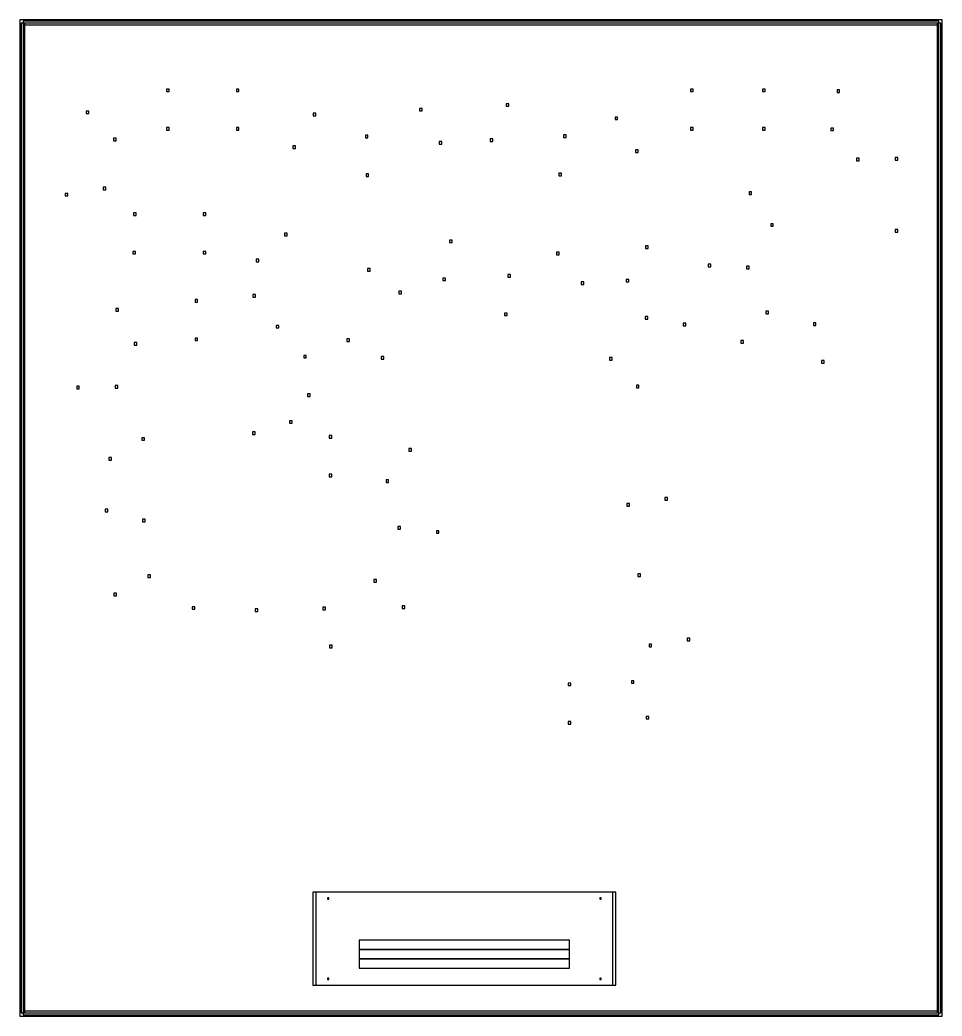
# Model space of a CAD drawing. Header units: millimetres. Extents: x -64000 to 328500, y -500 to 160500.
# Drawn here: x 179500 to 328500, y -500 to 160500 of the extents above; entities that cross this region are included whole.
import ezdxf

# ---------------------------------------------------------------- set-up
doc = ezdxf.new("R2010")
doc.units = ezdxf.units.MM
doc.layers.add('IMPL_COLLIDER', color=8, linetype='Continuous')

msp = doc.modelspace()

# ---------------------------------------------------------------- linework, layer by layer
at = {"layer": 'IMPL_COLLIDER'}
for points in [[(179500, -500), (328500, -500), (328500, 160500), (179500, 160500)], [(179725, 0), (180275, 0), (180275, 160000), (179725, 160000)], [(180000, 159725), (328000, 159725), (328000, 160275), (180000, 160275)], [(180000, 0), (328000, 0), (328000, 160000), (180000, 160000)], [(327725, 0), (328275, 0), (328275, 160000), (327725, 160000)], [(203180, 148910), (203600, 148910), (203600, 149330), (203180, 149330)], [(214467, 148910), (214887, 148910), (214887, 149330), (214467, 149330)], [(287876, 148910), (288296, 148910), (288296, 149330), (287876, 149330)], [(299478, 148910), (299898, 148910), (299898, 149330), (299478, 149330)], [(311530, 148773), (311950, 148773), (311950, 149193), (311530, 149193)], [(258079, 146540), (258499, 146540), (258499, 146960), (258079, 146960)], [(190220, 145360), (190640, 145360), (190640, 145780), (190220, 145780)], [(226905, 145022), (227325, 145022), (227325, 145442), (226905, 145442)], [(244065, 145788), (244485, 145788), (244485, 146208), (244065, 146208)], [(275657, 144386), (276077, 144386), (276077, 144806), (275657, 144806)], [(203180, 142670), (203600, 142670), (203600, 143090), (203180, 143090)], [(214467, 142670), (214887, 142670), (214887, 143090), (214467, 143090)], [(235317, 141448), (235737, 141448), (235737, 141868), (235317, 141868)], [(267337, 141512), (267757, 141512), (267757, 141932), (267337, 141932)], [(287876, 142670), (288296, 142670), (288296, 143090), (287876, 143090)], [(299478, 142670), (299898, 142670), (299898, 143090), (299478, 143090)], [(310553, 142610), (310973, 142610), (310973, 143030), (310553, 143030)], [(194632, 140948), (195052, 140948), (195052, 141368), (194632, 141368)], [(223598, 139731), (224018, 139731), (224018, 140151), (223598, 140151)], [(247253, 140424), (247673, 140424), (247673, 140844), (247253, 140844)], [(255484, 140865), (255904, 140865), (255904, 141285), (255484, 141285)], [(278964, 139095), (279384, 139095), (279384, 139515), (278964, 139515)], [(314671, 137729), (315091, 137729), (315091, 138149), (314671, 138149)], [(320909, 137851), (321329, 137851), (321329, 138271), (320909, 138271)], [(235419, 135209), (235839, 135209), (235839, 135629), (235419, 135629)], [(266585, 135317), (267005, 135317), (267005, 135737), (266585, 135737)], [(186807, 132050), (187227, 132050), (187227, 132470), (186807, 132470)], [(192970, 133027), (193390, 133027), (193390, 133447), (192970, 133447)], [(297305, 132305), (297725, 132305), (297725, 132725), (297305, 132725)], [(197851, 128909), (198271, 128909), (198271, 129329), (197851, 129329)], [(209123, 128910), (209543, 128910), (209543, 129330), (209123, 129330)], [(300807, 127140), (301227, 127140), (301227, 127560), (300807, 127560)], [(222269, 125608), (222689, 125608), (222689, 126028), (222269, 126028)], [(320910, 126219), (321330, 126219), (321330, 126639), (320910, 126639)], [(248922, 124506), (249342, 124506), (249342, 124926), (248922, 124926)], [(280586, 123553), (281006, 123553), (281006, 123973), (280586, 123973)], [(197729, 122671), (198149, 122671), (198149, 123091), (197729, 123091)], [(209123, 122670), (209543, 122670), (209543, 123090), (209123, 123090)], [(266184, 122542), (266604, 122542), (266604, 122962), (266184, 122962)], [(217657, 121404), (218077, 121404), (218077, 121824), (217657, 121824)], [(290692, 120609), (291112, 120609), (291112, 121029), (290692, 121029)], [(235685, 119903), (236105, 119903), (236105, 120323), (235685, 120323)], [(258351, 118925), (258771, 118925), (258771, 119345), (258351, 119345)], [(296923, 120271), (297343, 120271), (297343, 120691), (296923, 120691)], [(247821, 118364), (248241, 118364), (248241, 118784), (247821, 118784)], [(270195, 117762), (270615, 117762), (270615, 118182), (270195, 118182)], [(277465, 118150), (277885, 118150), (277885, 118570), (277465, 118570)], [(217128, 115694), (217548, 115694), (217548, 116114), (217128, 116114)], [(240720, 116217), (241140, 116217), (241140, 116637), (240720, 116637)], [(207790, 114910), (208210, 114910), (208210, 115330), (207790, 115330)], [(194982, 113427), (195402, 113427), (195402, 113847), (194982, 113847)], [(257807, 112709), (258227, 112709), (258227, 113129), (257807, 113129)], [(300041, 113022), (300461, 113022), (300461, 113442), (300041, 113442)], [(220889, 110714), (221309, 110714), (221309, 111134), (220889, 111134)], [(280528, 112123), (280948, 112123), (280948, 112543), (280528, 112543)], [(286674, 111044), (287094, 111044), (287094, 111464), (286674, 111464)], [(307699, 111118), (308119, 111118), (308119, 111538), (307699, 111538)], [(197972, 107951), (198392, 107951), (198392, 108371), (197972, 108371)], [(207790, 108670), (208210, 108670), (208210, 109090), (207790, 109090)], [(232347, 108547), (232767, 108547), (232767, 108967), (232347, 108967)], [(296002, 108266), (296422, 108266), (296422, 108686), (296002, 108686)], [(225347, 105864), (225767, 105864), (225767, 106284), (225347, 106284)], [(237889, 105680), (238309, 105680), (238309, 106100), (237889, 106100)], [(274783, 105521), (275203, 105521), (275203, 105941), (274783, 105941)], [(309040, 105023), (309460, 105023), (309460, 105443), (309040, 105443)], [(279107, 101022), (279527, 101022), (279527, 101442), (279107, 101442)], [(188670, 100895), (189090, 100895), (189090, 101315), (188670, 101315)], [(194910, 100990), (195330, 100990), (195330, 101410), (194910, 101410)], [(225959, 99654), (226379, 99654), (226379, 100074), (225959, 100074)], [(223056, 95309), (223476, 95309), (223476, 95729), (223056, 95729)], [(217084, 93497), (217504, 93497), (217504, 93917), (217084, 93917)], [(199221, 92560), (199641, 92560), (199641, 92980), (199221, 92980)], [(229457, 92910), (229877, 92910), (229877, 93330), (229457, 93330)], [(242326, 90786), (242746, 90786), (242746, 91206), (242326, 91206)], [(193866, 89357), (194286, 89357), (194286, 89777), (193866, 89777)], [(229457, 86670), (229877, 86670), (229877, 87090), (229457, 87090)], [(238658, 85738), (239078, 85738), (239078, 86158), (238658, 86158)], [(277557, 81927), (277977, 81927), (277977, 82347), (277557, 82347)], [(283721, 82900), (284141, 82900), (284141, 83320), (283721, 83320)], [(193269, 81021), (193689, 81021), (193689, 81441), (193269, 81441)], [(199295, 79400), (199715, 79400), (199715, 79820), (199295, 79820)], [(240585, 78199), (241005, 78199), (241005, 78619), (240585, 78619)], [(246789, 77532), (247209, 77532), (247209, 77952), (246789, 77952)], [(279353, 70555), (279773, 70555), (279773, 70975), (279353, 70975)], [(200161, 70371), (200581, 70371), (200581, 70791), (200161, 70791)], [(236681, 69651), (237101, 69651), (237101, 70071), (236681, 70071)], [(194665, 67416), (195085, 67416), (195085, 67836), (194665, 67836)], [(207334, 65242), (207754, 65242), (207754, 65662), (207334, 65662)], [(217536, 64910), (217956, 64910), (217956, 65330), (217536, 65330)], [(228432, 65146), (228852, 65146), (228852, 65566), (228432, 65566)], [(241248, 65398), (241668, 65398), (241668, 65818), (241248, 65818)], [(281148, 59183), (281568, 59183), (281568, 59603), (281148, 59603)], [(287312, 60156), (287732, 60156), (287732, 60576), (287312, 60576)], [(229540, 59006), (229960, 59006), (229960, 59426), (229540, 59426)], [(268081, 52910), (268501, 52910), (268501, 53330), (268081, 53330)], [(278295, 53281), (278715, 53281), (278715, 53701), (278295, 53701)], [(268081, 46670), (268501, 46670), (268501, 47090), (268081, 47090)], [(280682, 47516), (281102, 47516), (281102, 47936), (280682, 47936)], [(226810, 4500), (275810, 4500), (275810, 19500), (226810, 19500)], [(227310, 4500), (275310, 4500), (275310, 19500), (227310, 19500)], [(229200, 18390), (229420, 18390), (229420, 18610), (229200, 18610)], [(273200, 18390), (273420, 18390), (273420, 18610), (273200, 18610)], [(234310, 10250), (268310, 10250), (268310, 11750), (234310, 11750)], [(234310, 8750), (268310, 8750), (268310, 10250), (234310, 10250)], [(234310, 7250), (268310, 7250), (268310, 8750), (234310, 8750)], [(229200, 5390), (229420, 5390), (229420, 5610), (229200, 5610)], [(273200, 5390), (273420, 5390), (273420, 5610), (273200, 5610)], [(180000, -275), (328000, -275), (328000, 275), (180000, 275)]]:
    msp.add_lwpolyline(points, close=True, dxfattribs=at)

doc.saveas('drawing.dxf')
